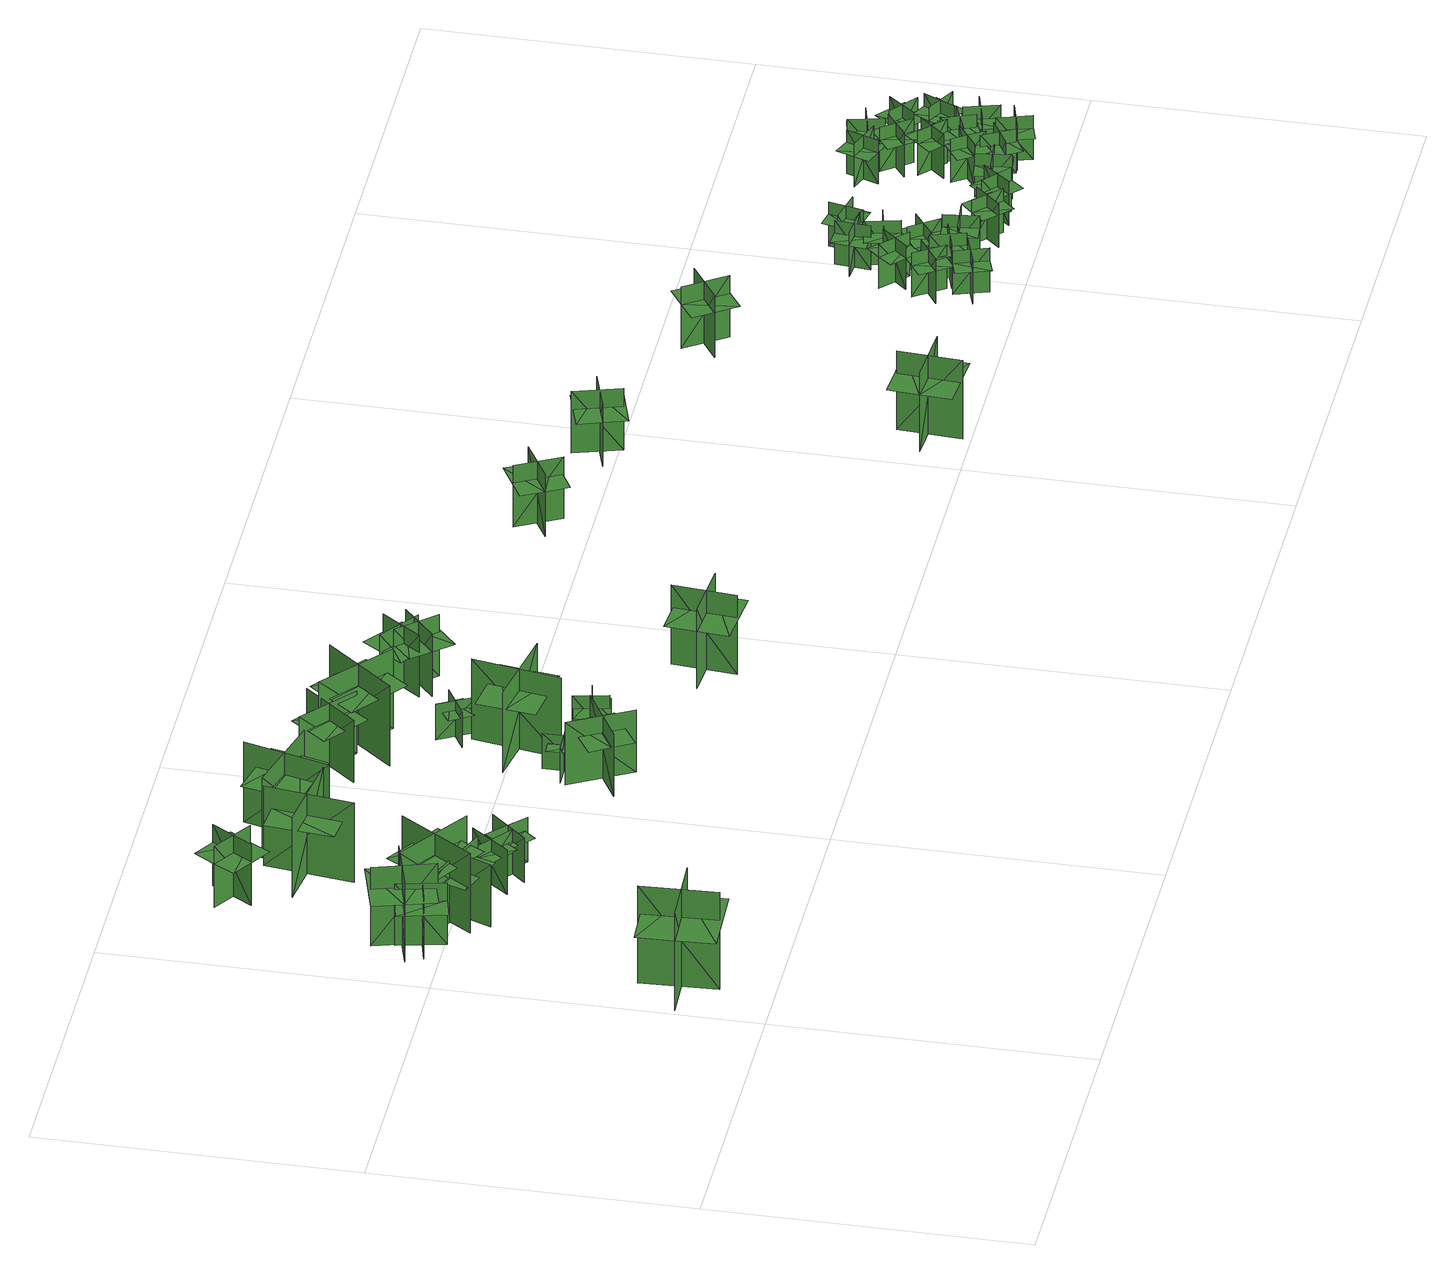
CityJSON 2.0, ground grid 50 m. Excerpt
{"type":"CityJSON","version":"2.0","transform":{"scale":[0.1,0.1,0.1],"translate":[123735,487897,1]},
"CityObjects":{
"tree1":{"type":"SolitaryVegetationObject","geometry":[{"type":"MultiSurface","lod":"1","boundaries":[[[0,1,2]],[[0,2,3]],[[4,5,6]],[[4,6,7]],[[8,9,10]],[[8,10,11]],[[8,11,12]],[[8,12,13]]]}]},
"tree2":{"type":"SolitaryVegetationObject","geometry":[{"type":"MultiSurface","lod":"1","boundaries":[[[14,15,16]],[[14,16,17]],[[18,19,20]],[[18,20,21]],[[22,23,24]],[[22,24,25]],[[22,25,26]],[[22,26,27]]]}]},
"tree3":{"type":"SolitaryVegetationObject","geometry":[{"type":"MultiSurface","lod":"1","boundaries":[[[28,29,30]],[[28,30,31]],[[32,33,34]],[[32,34,35]],[[36,37,38]],[[36,38,39]],[[36,39,40]],[[36,40,41]]]}]},
"tree4":{"type":"SolitaryVegetationObject","geometry":[{"type":"MultiSurface","lod":"1","boundaries":[[[42,43,44]],[[42,44,45]],[[46,47,48]],[[46,48,49]],[[50,51,52]],[[50,52,53]],[[50,53,54]],[[50,54,55]]]}]},
"tree5":{"type":"SolitaryVegetationObject","geometry":[{"type":"MultiSurface","lod":"1","boundaries":[[[56,57,58]],[[56,58,59]],[[60,61,62]],[[60,62,63]],[[64,65,66]],[[64,66,67]],[[64,67,68]],[[64,68,69]]]}]},
"tree6":{"type":"SolitaryVegetationObject","geometry":[{"type":"MultiSurface","lod":"1","boundaries":[[[70,71,72]],[[70,72,73]],[[74,75,76]],[[74,76,77]],[[78,79,80]],[[78,80,81]],[[78,81,82]],[[78,82,83]]]}]},
"tree7":{"type":"SolitaryVegetationObject","geometry":[{"type":"MultiSurface","lod":"1","boundaries":[[[84,85,86]],[[84,86,87]],[[88,89,90]],[[88,90,91]],[[92,93,94]],[[92,94,95]],[[92,95,96]],[[92,96,97]]]}]},
"tree8":{"type":"SolitaryVegetationObject","geometry":[{"type":"MultiSurface","lod":"1","boundaries":[[[98,99,100]],[[98,100,101]],[[102,103,104]],[[102,104,105]],[[106,107,108]],[[106,108,109]],[[106,109,110]],[[106,110,111]]]}]},
"tree9":{"type":"SolitaryVegetationObject","geometry":[{"type":"MultiSurface","lod":"1","boundaries":[[[112,113,114]],[[112,114,115]],[[116,117,118]],[[116,118,119]],[[120,121,122]],[[120,122,123]],[[120,123,124]],[[120,124,125]]]}]},
"tree10":{"type":"SolitaryVegetationObject","geometry":[{"type":"MultiSurface","lod":"1","boundaries":[[[126,127,128]],[[126,128,129]],[[130,131,132]],[[130,132,133]],[[134,135,136]],[[134,136,137]],[[134,137,138]],[[134,138,139]]]}]},
"tree11":{"type":"SolitaryVegetationObject","geometry":[{"type":"MultiSurface","lod":"1","boundaries":[[[140,141,142]],[[140,142,143]],[[144,145,146]],[[144,146,147]],[[148,149,150]],[[148,150,151]],[[148,151,152]],[[148,152,153]]]}]},
"tree12":{"type":"SolitaryVegetationObject","geometry":[{"type":"MultiSurface","lod":"1","boundaries":[[[154,155,156]],[[154,156,157]],[[158,159,160]],[[158,160,161]],[[162,163,164]],[[162,164,165]],[[162,165,166]],[[162,166,167]]]}]},
"tree13":{"type":"SolitaryVegetationObject","geometry":[{"type":"MultiSurface","lod":"1","boundaries":[[[168,169,170]],[[168,170,171]],[[172,173,174]],[[172,174,175]],[[176,177,178]],[[176,178,179]],[[176,179,180]],[[176,180,181]]]}]},
"tree14":{"type":"SolitaryVegetationObject","geometry":[{"type":"MultiSurface","lod":"1","boundaries":[[[182,183,184]],[[182,184,185]],[[186,187,188]],[[186,188,189]],[[190,191,192]],[[190,192,193]],[[190,193,194]],[[190,194,195]]]}]},
"tree15":{"type":"SolitaryVegetationObject","geometry":[{"type":"MultiSurface","lod":"1","boundaries":[[[196,197,198]],[[196,198,199]],[[200,201,202]],[[200,202,203]],[[204,205,206]],[[204,206,207]],[[204,207,208]],[[204,208,209]]]}]},
"tree16":{"type":"SolitaryVegetationObject","geometry":[{"type":"MultiSurface","lod":"1","boundaries":[[[210,211,212]],[[210,212,213]],[[214,215,216]],[[214,216,217]],[[218,219,220]],[[218,220,221]],[[218,221,222]],[[218,222,223]]]}]},
"tree17":{"type":"SolitaryVegetationObject","geometry":[{"type":"MultiSurface","lod":"1","boundaries":[[[224,225,226]],[[224,226,227]],[[228,229,230]],[[228,230,231]],[[232,233,234]],[[232,234,235]],[[232,235,236]],[[232,236,237]]]}]},
"tree18":{"type":"SolitaryVegetationObject","geometry":[{"type":"MultiSurface","lod":"1","boundaries":[[[238,239,240]],[[238,240,241]],[[242,243,244]],[[242,244,245]],[[246,247,248]],[[246,248,249]],[[246,249,250]],[[246,250,251]]]}]},
"tree19":{"type":"SolitaryVegetationObject","geometry":[{"type":"MultiSurface","lod":"1","boundaries":[[[252,253,254]],[[252,254,255]],[[256,257,258]],[[256,258,259]],[[260,261,262]],[[260,262,263]],[[260,263,264]],[[260,264,265]]]}]},
"tree20":{"type":"SolitaryVegetationObject","geometry":[{"type":"MultiSurface","lod":"1","boundaries":[[[266,267,268]],[[266,268,269]],[[270,271,272]],[[270,272,273]],[[274,275,276]],[[274,276,277]],[[274,277,278]],[[274,278,279]]]}]},
"tree21":{"type":"SolitaryVegetationObject","geometry":[{"type":"MultiSurface","lod":"1","boundaries":[[[280,281,282]],[[280,282,283]],[[284,285,286]],[[284,286,287]],[[288,289,290]],[[288,290,291]],[[288,291,292]],[[288,292,293]]]}]},
"tree22":{"type":"SolitaryVegetationObject","geometry":[{"type":"MultiSurface","lod":"1","boundaries":[[[294,295,296]],[[294,296,297]],[[298,299,300]],[[298,300,301]],[[302,303,304]],[[302,304,305]],[[302,305,306]],[[302,306,307]]]}]},
"tree23":{"type":"SolitaryVegetationObject","geometry":[{"type":"MultiSurface","lod":"1","boundaries":[[[308,309,310]],[[308,310,311]],[[312,313,314]],[[312,314,315]],[[316,317,318]],[[316,318,319]],[[316,319,320]],[[316,320,321]]]}]},
"tree24":{"type":"SolitaryVegetationObject","geometry":[{"type":"MultiSurface","lod":"1","boundaries":[[[322,323,324]],[[322,324,325]],[[326,327,328]],[[326,328,329]],[[330,331,332]],[[330,332,333]],[[330,333,334]],[[330,334,335]]]}]},
"tree25":{"type":"SolitaryVegetationObject","geometry":[{"type":"MultiSurface","lod":"1","boundaries":[[[336,337,338]],[[336,338,339]],[[340,341,342]],[[340,342,343]],[[344,345,346]],[[344,346,347]],[[344,347,348]],[[344,348,349]]]}]},
"tree26":{"type":"SolitaryVegetationObject","geometry":[{"type":"MultiSurface","lod":"1","boundaries":[[[350,351,352]],[[350,352,353]],[[354,355,356]],[[354,356,357]],[[358,359,360]],[[358,360,361]],[[358,361,362]],[[358,362,363]]]}]},
"tree27":{"type":"SolitaryVegetationObject","geometry":[{"type":"MultiSurface","lod":"1","boundaries":[[[364,365,366]],[[364,366,367]],[[368,369,370]],[[368,370,371]],[[372,373,374]],[[372,374,375]],[[372,375,376]],[[372,376,377]]]}]},
"tree28":{"type":"SolitaryVegetationObject","geometry":[{"type":"MultiSurface","lod":"1","boundaries":[[[378,379,380]],[[378,380,381]],[[382,383,384]],[[382,384,385]],[[386,387,388]],[[386,388,389]],[[386,389,390]],[[386,390,391]]]}]},
"tree29":{"type":"SolitaryVegetationObject","geometry":[{"type":"MultiSurface","lod":"1","boundaries":[[[392,393,394]],[[392,394,395]],[[396,397,398]],[[396,398,399]],[[400,401,402]],[[400,402,403]],[[400,403,404]],[[400,404,405]]]}]},
"tree30":{"type":"SolitaryVegetationObject","geometry":[{"type":"MultiSurface","lod":"1","boundaries":[[[406,407,408]],[[406,408,409]],[[410,411,412]],[[410,412,413]],[[414,415,416]],[[414,416,417]],[[414,417,418]],[[414,418,419]]]}]},
"tree31":{"type":"SolitaryVegetationObject","geometry":[{"type":"MultiSurface","lod":"1","boundaries":[[[420,421,422]],[[420,422,423]],[[424,425,426]],[[424,426,427]],[[428,429,430]],[[428,430,431]],[[428,431,432]],[[428,432,433]]]}]},
"tree32":{"type":"SolitaryVegetationObject","geometry":[{"type":"MultiSurface","lod":"1","boundaries":[[[434,435,436]],[[434,436,437]],[[438,439,440]],[[438,440,441]],[[442,443,444]],[[442,444,445]],[[442,445,446]],[[442,446,447]]]}]},
"tree33":{"type":"SolitaryVegetationObject","geometry":[{"type":"MultiSurface","lod":"1","boundaries":[[[448,449,450]],[[448,450,451]],[[452,453,454]],[[452,454,455]],[[456,457,458]],[[456,458,459]],[[456,459,460]],[[456,460,461]]]}]},
"tree34":{"type":"SolitaryVegetationObject","geometry":[{"type":"MultiSurface","lod":"1","boundaries":[[[462,463,464]],[[462,464,465]],[[466,467,468]],[[466,468,469]],[[470,471,472]],[[470,472,473]],[[470,473,474]],[[470,474,475]]]}]},
"tree35":{"type":"SolitaryVegetationObject","geometry":[{"type":"MultiSurface","lod":"1","boundaries":[[[476,477,478]],[[476,478,479]],[[480,481,482]],[[480,482,483]],[[484,485,486]],[[484,486,487]],[[484,487,488]],[[484,488,489]]]}]},
"tree36":{"type":"SolitaryVegetationObject","geometry":[{"type":"MultiSurface","lod":"1","boundaries":[[[490,491,492]],[[490,492,493]],[[494,495,496]],[[494,496,497]],[[498,499,500]],[[498,500,501]],[[498,501,502]],[[498,502,503]]]}]},
"tree37":{"type":"SolitaryVegetationObject","geometry":[{"type":"MultiSurface","lod":"1","boundaries":[[[504,505,506]],[[504,506,507]],[[508,509,510]],[[508,510,511]],[[512,513,514]],[[512,514,515]],[[512,515,516]],[[512,516,517]]]}]},
"tree38":{"type":"SolitaryVegetationObject","geometry":[{"type":"MultiSurface","lod":"1","boundaries":[[[518,519,520]],[[518,520,521]],[[522,523,524]],[[522,524,525]],[[526,527,528]],[[526,528,529]],[[526,529,530]],[[526,530,531]]]}]},
"tree39":{"type":"SolitaryVegetationObject","geometry":[{"type":"MultiSurface","lod":"1","boundaries":[[[532,533,534]],[[532,534,535]],[[536,537,538]],[[536,538,539]],[[540,541,542]],[[540,542,543]],[[540,543,544]],[[540,544,545]]]}]},
"tree40":{"type":"SolitaryVegetationObject","geometry":[{"type":"MultiSurface","lod":"1","boundaries":[[[546,547,548]],[[546,548,549]],[[550,551,552]],[[550,552,553]],[[554,555,556]],[[554,556,557]],[[554,557,558]],[[554,558,559]]]}]},
"tree41":{"type":"SolitaryVegetationObject","geometry":[{"type":"MultiSurface","lod":"1","boundaries":[[[560,561,562]],[[560,562,563]],[[564,565,566]],[[564,566,567]],[[568,569,570]],[[568,570,571]],[[568,571,572]],[[568,572,573]]]}]},
"tree42":{"type":"SolitaryVegetationObject","geometry":[{"type":"MultiSurface","lod":"1","boundaries":[[[574,575,576]],[[574,576,577]],[[578,579,580]],[[578,580,581]],[[582,583,584]],[[582,584,585]],[[582,585,586]],[[582,586,587]]]}]},
"tree43":{"type":"SolitaryVegetationObject","geometry":[{"type":"MultiSurface","lod":"1","boundaries":[[[588,589,590]],[[588,590,591]],[[592,593,594]],[[592,594,595]],[[596,597,598]],[[596,598,599]],[[596,599,600]],[[596,600,601]]]}]},
"tree44":{"type":"SolitaryVegetationObject","geometry":[{"type":"MultiSurface","lod":"1","boundaries":[[[602,603,604]],[[602,604,605]],[[606,607,608]],[[606,608,609]],[[610,611,612]],[[610,612,613]],[[610,613,614]],[[610,614,615]]]}]},
"tree45":{"type":"SolitaryVegetationObject","geometry":[{"type":"MultiSurface","lod":"1","boundaries":[[[616,617,618]],[[616,618,619]],[[620,621,622]],[[620,622,623]],[[624,625,626]],[[624,626,627]],[[624,627,628]],[[624,628,629]]]}]},
"tree46":{"type":"SolitaryVegetationObject","geometry":[{"type":"MultiSurface","lod":"1","boundaries":[[[630,631,632]],[[630,632,633]],[[634,635,636]],[[634,636,637]],[[638,639,640]],[[638,640,641]],[[638,641,642]],[[638,642,643]]]}]},
"tree47":{"type":"SolitaryVegetationObject","geometry":[{"type":"MultiSurface","lod":"1","boundaries":[[[644,645,646]],[[644,646,647]],[[648,649,650]],[[648,650,651]],[[652,653,654]],[[652,654,655]],[[652,655,656]],[[652,656,657]]]}]},
"tree48":{"type":"SolitaryVegetationObject","geometry":[{"type":"MultiSurface","lod":"1","boundaries":[[[658,659,660]],[[658,660,661]],[[662,663,664]],[[662,664,665]],[[666,667,668]],[[666,668,669]],[[666,669,670]],[[666,670,671]]]}]},
"tree49":{"type":"SolitaryVegetationObject","geometry":[{"type":"MultiSurface","lod":"1","boundaries":[[[672,673,674]],[[672,674,675]],[[676,677,678]],[[676,678,679]],[[680,681,682]],[[680,682,683]],[[680,683,684]],[[680,684,685]]]}]}
},
"vertices":[
[73,82,6],[67,203,6],[67,203,176],[73,82,176],[128,141,6],[6,136,6],[6,136,176],[128,141,176],[128,141,128],[125,202,128],[3,196,128],[6,136,128],[9,75,128],[130,80,128],
[50,519,20],[126,538,20],[126,538,128],[50,519,128],[94,492,20],[76,567,20],[76,567,128],[94,492,128],[94,492,97],[132,502,97],[113,577,97],[76,567,97],[38,558,97],[57,483,97],
[70,602,19],[98,507,19],[98,507,157],[70,602,157],[38,545,19],[134,572,19],[134,572,157],[38,545,157],[38,545,119],[52,497,119],[147,524,119],[134,572,119],[120,620,119],[24,593,119],
[229,473,15],[128,514,15],[128,514,124],[229,473,124],[200,540,15],[200,540,124],[159,440,124],[159,440,15],[220,477,95],[233,511,95],[153,540,95],[140,506,95],[128,471,95],[208,443,95],
[230,490,17],[115,568,17],[115,568,157],[230,490,157],[212,582,17],[212,582,157],[134,466,157],[134,466,17],[220,497,120],[245,536,120],[152,594,120],[127,554,120],[103,515,120],[196,457,120],
[209,491,20],[242,561,20],[242,561,98],[209,491,98],[258,509,20],[258,509,98],[188,542,98],[188,542,20],[212,497,77],[236,487,77],[259,543,77],[236,553,77],[212,563,77],[188,507,77],
[142,794,19],[183,859,19],[183,859,126],[142,794,126],[192,805,19],[126,846,19],[126,846,126],[192,805,126],[192,805,96],[213,838,96],[147,879,96],[126,846,96],[106,813,96],[172,772,96],
[239,483,17],[300,435,17],[300,435,95],[239,483,95],[245,432,17],[245,432,95],[293,493,95],[293,493,17],[244,479,75],[229,458,75],[278,423,75],[293,444,75],[309,465,75],[259,500,75],
[335,419,18],[278,472,18],[278,472,96],[335,419,96],[333,471,18],[333,471,96],[280,414,96],[280,414,18],[330,423,75],[347,443,75],[301,482,75],[284,463,75],[267,443,75],[313,404,75],
[251,796,18],[232,658,18],[232,658,158],[251,796,158],[176,739,18],[176,739,158],[315,720,158],[315,720,18],[249,784,121],[203,788,121],[192,680,121],[238,675,121],[285,671,121],[295,779,121],
[409,767,16],[274,803,16],[274,803,156],[409,767,156],[362,848,16],[362,848,156],[326,713,156],[326,713,16],[398,770,119],[408,816,119],[301,840,119],[291,794,119],[281,749,119],[387,725,119],
[387,815,18],[420,745,18],[420,745,96],[387,815,96],[370,765,18],[370,765,96],[440,799,96],[440,799,18],[390,809,75],[367,797,75],[395,743,75],[418,755,75],[441,767,75],[413,821,75],
[529,329,18],[624,382,18],[624,382,127],[529,329,127],[599,309,18],[599,309,127],[546,404,127],[546,404,18],[537,333,98],[556,302,98],[628,347,98],[610,378,98],[591,409,98],[518,364,98],
[584,383,17],[583,446,17],[583,446,79],[584,383,79],[613,414,17],[613,414,79],[551,413,79],[551,413,17],[584,389,63],[605,390,63],[602,439,63],[581,437,63],[561,436,63],[564,388,63],
[570,720,18],[486,789,18],[486,789,127],[570,720,127],[563,793,18],[563,793,127],[493,709,127],[493,709,18],[563,726,98],[585,755,98],[517,806,98],[495,777,98],[473,749,98],[541,697,98],
[558,500,20],[696,475,20],[696,475,160],[558,500,160],[612,423,20],[612,423,160],[637,561,160],[637,561,20],[570,498,123],[564,452,123],[672,437,123],[678,483,123],[685,529,123],[576,544,123],
[675,363,19],[664,417,19],[664,417,96],[675,363,96],[696,393,19],[641,382,19],[641,382,96],[696,393,96],[696,393,74],[690,420,74],[636,410,74],[641,382,74],[647,355,74],[701,366,74],
[646,680,17],[539,770,17],[539,770,157],[646,680,157],[638,773,17],[638,773,157],[548,666,157],[548,666,17],[637,688,120],[665,725,120],[579,791,120],[550,754,120],[522,718,120],[609,651,120],
[668,602,18],[614,571,18],[614,571,80],[668,602,80],[627,613,18],[627,613,80],[658,559,80],[658,559,18],[663,599,64],[652,617,64],[611,591,64],[622,574,64],[633,556,64],[674,582,64],
[786,670,19],[723,715,19],[723,715,127],[786,670,127],[778,721,19],[733,658,19],[733,658,127],[778,721,127],[778,721,96],[746,744,96],[701,680,96],[733,658,96],[764,636,96],[809,699,96],
[886,214,15],[895,314,15],[895,314,154],[886,214,154],[937,257,15],[838,265,15],[838,265,154],[937,257,154],[937,257,115],[941,307,115],[842,315,115],[838,265,115],[834,216,115],[933,207,115],
[793,640,19],[741,698,19],[741,698,127],[793,640,127],[796,691,19],[738,640,19],[738,640,127],[796,691,127],[796,691,97],[770,720,97],[713,669,97],[738,640,97],[764,611,97],[822,662,97],
[1227,614,2],[1264,546,2],[1264,546,110],[1227,614,110],[1212,564,2],[1280,602,2],[1280,602,110],[1212,564,110],[1212,564,80],[1231,530,80],[1299,568,80],[1280,602,80],[1262,636,80],[1194,598,80],
[1568,109,16],[1561,9,16],[1561,9,154],[1568,109,154],[1517,65,16],[1617,58,16],[1617,58,154],[1517,65,154],[1517,65,115],[1514,16,115],[1613,9,115],[1617,58,115],[1620,108,115],[1521,115,115],
[1456,494,4],[1433,568,4],[1433,568,112],[1456,494,112],[1480,539,4],[1407,516,4],[1407,516,112],[1480,539,112],[1480,539,81],[1469,576,81],[1395,553,81],[1407,516,81],[1418,479,81],[1492,502,81],
[1776,451,12],[1711,408,12],[1711,408,120],[1776,451,120],[1725,461,12],[1768,397,12],[1768,397,120],[1725,461,120],[1725,461,89],[1693,439,89],[1736,375,89],[1768,397,89],[1800,418,89],[1757,482,89],
[1962,80,20],[1910,62,20],[1910,62,97],[1962,80,97],[1929,96,20],[1947,44,20],[1947,44,97],[1929,96,97],[1929,96,75],[1903,88,75],[1920,35,75],[1947,44,75],[1973,52,75],[1956,105,75],
[1951,147,18],[1905,116,18],[1905,116,95],[1951,147,95],[1915,154,18],[1946,108,18],[1946,108,95],[1915,154,95],[1915,154,73],[1892,139,73],[1923,93,73],[1946,108,73],[1969,123,73],[1938,170,73],
[1978,84,21],[1962,137,21],[1962,137,98],[1978,84,98],[1996,116,21],[1943,100,21],[1943,100,98],[1996,116,98],[1996,116,77],[1988,142,77],[1935,127,77],[1943,100,77],[1951,74,77],[2004,89,77],
[1930,166,20],[1967,207,20],[1967,207,97],[1930,166,97],[1966,167,20],[1925,205,20],[1925,205,97],[1966,167,97],[1966,167,75],[1985,188,75],[1944,225,75],[1925,205,75],[1907,184,75],[1948,147,75],
[2013,167,22],[1968,135,22],[1968,135,98],[2013,167,98],[1977,173,22],[2009,128,22],[2009,128,98],[1977,173,98],[1977,173,77],[1954,157,77],[1986,112,77],[2009,128,77],[2031,144,77],[1999,189,77],
[2044,105,24],[1989,100,24],[1989,100,101],[2044,105,101],[2015,128,24],[2021,73,24],[2021,73,101],[2015,128,101],[2015,128,80],[1988,126,80],[1993,71,80],[2021,73,80],[2048,76,80],[2043,131,80],
[1962,205,20],[2016,217,20],[2016,217,97],[1962,205,97],[1993,185,20],[1981,239,20],[1981,239,97],[1993,185,97],[1993,185,76],[2020,191,76],[2008,245,76],[1981,239,76],[1954,233,76],[1966,179,76],
[1949,254,19],[2004,249,19],[2004,249,96],[1949,254,96],[1972,226,19],[1977,281,19],[1977,281,96],[1972,226,96],[1972,226,74],[1999,223,74],[2005,278,74],[1977,281,74],[1950,283,74],[1944,228,74],
[2089,91,29],[2051,51,29],[2051,51,106],[2089,91,106],[2052,91,29],[2092,52,29],[2092,52,106],[2052,91,106],[2052,91,85],[2033,71,85],[2073,32,85],[2092,52,85],[2111,72,85],[2072,110,85],
[2039,266,22],[1985,278,22],[1985,278,99],[2039,266,99],[2019,298,22],[2007,244,22],[2007,244,99],[2019,298,99],[2019,298,78],[1992,303,78],[1980,249,78],[2007,244,78],[2034,238,78],[2046,292,78],
[2112,48,29],[2148,91,29],[2148,91,106],[2112,48,106],[2149,51,29],[2107,87,29],[2107,87,106],[2149,51,106],[2149,51,84],[2167,72,84],[2124,108,84],[2107,87,84],[2089,66,84],[2131,30,84],
[2204,87,29],[2149,82,29],[2149,82,106],[2204,87,106],[2176,111,29],[2182,56,29],[2182,56,106],[2176,111,106],[2176,111,85],[2148,108,85],[2154,53,85],[2182,56,85],[2209,59,85],[2203,114,85],
[2205,152,31],[2236,106,31],[2236,106,107],[2205,152,107],[2198,115,31],[2243,147,31],[2243,147,107],[2198,115,107],[2198,115,86],[2214,93,86],[2259,124,86],[2243,147,86],[2228,170,86],[2182,138,86],
[2251,64,29],[2224,112,29],[2224,112,106],[2251,64,106],[2261,99,29],[2213,72,29],[2213,72,106],[2261,99,106],[2261,99,84],[2248,124,84],[2200,96,84],[2213,72,84],[2227,48,84],[2275,75,84],
[2173,290,26],[2225,271,26],[2225,271,102],[2173,290,102],[2188,257,26],[2207,308,26],[2207,308,102],[2188,257,102],[2188,257,81],[2214,247,81],[2233,299,81],[2207,308,81],[2181,318,81],[2162,266,81],
[2248,205,32],[2212,164,32],[2212,164,109],[2248,205,109],[2212,203,32],[2253,167,32],[2253,167,109],[2212,203,109],[2212,203,88],[2193,182,88],[2235,146,88],[2253,167,88],[2271,188,88],[2230,224,88],
[2247,254,33],[2203,221,33],[2203,221,110],[2247,254,110],[2211,259,33],[2244,215,33],[2244,215,110],[2211,259,110],[2211,259,88],[2189,243,88],[2222,199,88],[2244,215,88],[2266,232,88],[2233,276,88],
[2259,64,28],[2313,79,28],[2313,79,105],[2259,64,105],[2292,46,28],[2276,99,28],[2276,99,105],[2292,46,105],[2292,46,83],[2318,53,83],[2303,107,83],[2276,99,83],[2250,91,83],[2265,38,83],
[2275,127,31],[2255,178,31],[2255,178,108],[2275,127,108],[2290,161,31],[2239,140,31],[2239,140,108],[2290,161,108],[2290,161,86],[2280,186,86],[2228,166,86],[2239,140,86],[2249,114,86],[2300,135,86],
[2219,279,23],[2273,292,23],[2273,292,100],[2219,279,100],[2250,259,23],[2238,313,23],[2238,313,100],[2250,259,100],[2250,259,79],[2277,266,79],[2265,319,79],[2238,313,79],[2211,307,79],[2223,253,79],
[2324,133,30],[2270,118,30],[2270,118,107],[2324,133,107],[2292,151,30],[2307,98,30],[2307,98,107],[2292,151,107],[2292,151,85],[2265,144,85],[2280,91,85],[2307,98,85],[2333,105,85],[2318,159,85],
[2262,255,29],[2305,221,29],[2305,221,106],[2262,255,106],[2265,219,29],[2300,262,29],[2300,262,106],[2265,219,106],[2265,219,84],[2287,201,84],[2322,244,84],[2300,262,84],[2279,279,84],[2244,236,84],
[2279,199,31],[2328,173,31],[2328,173,108],[2279,199,108],[2290,164,31],[2315,213,31],[2315,213,108],[2290,164,108],[2290,164,86],[2315,151,86],[2340,200,86],[2315,213,86],[2291,225,86],[2265,176,86]
]}
